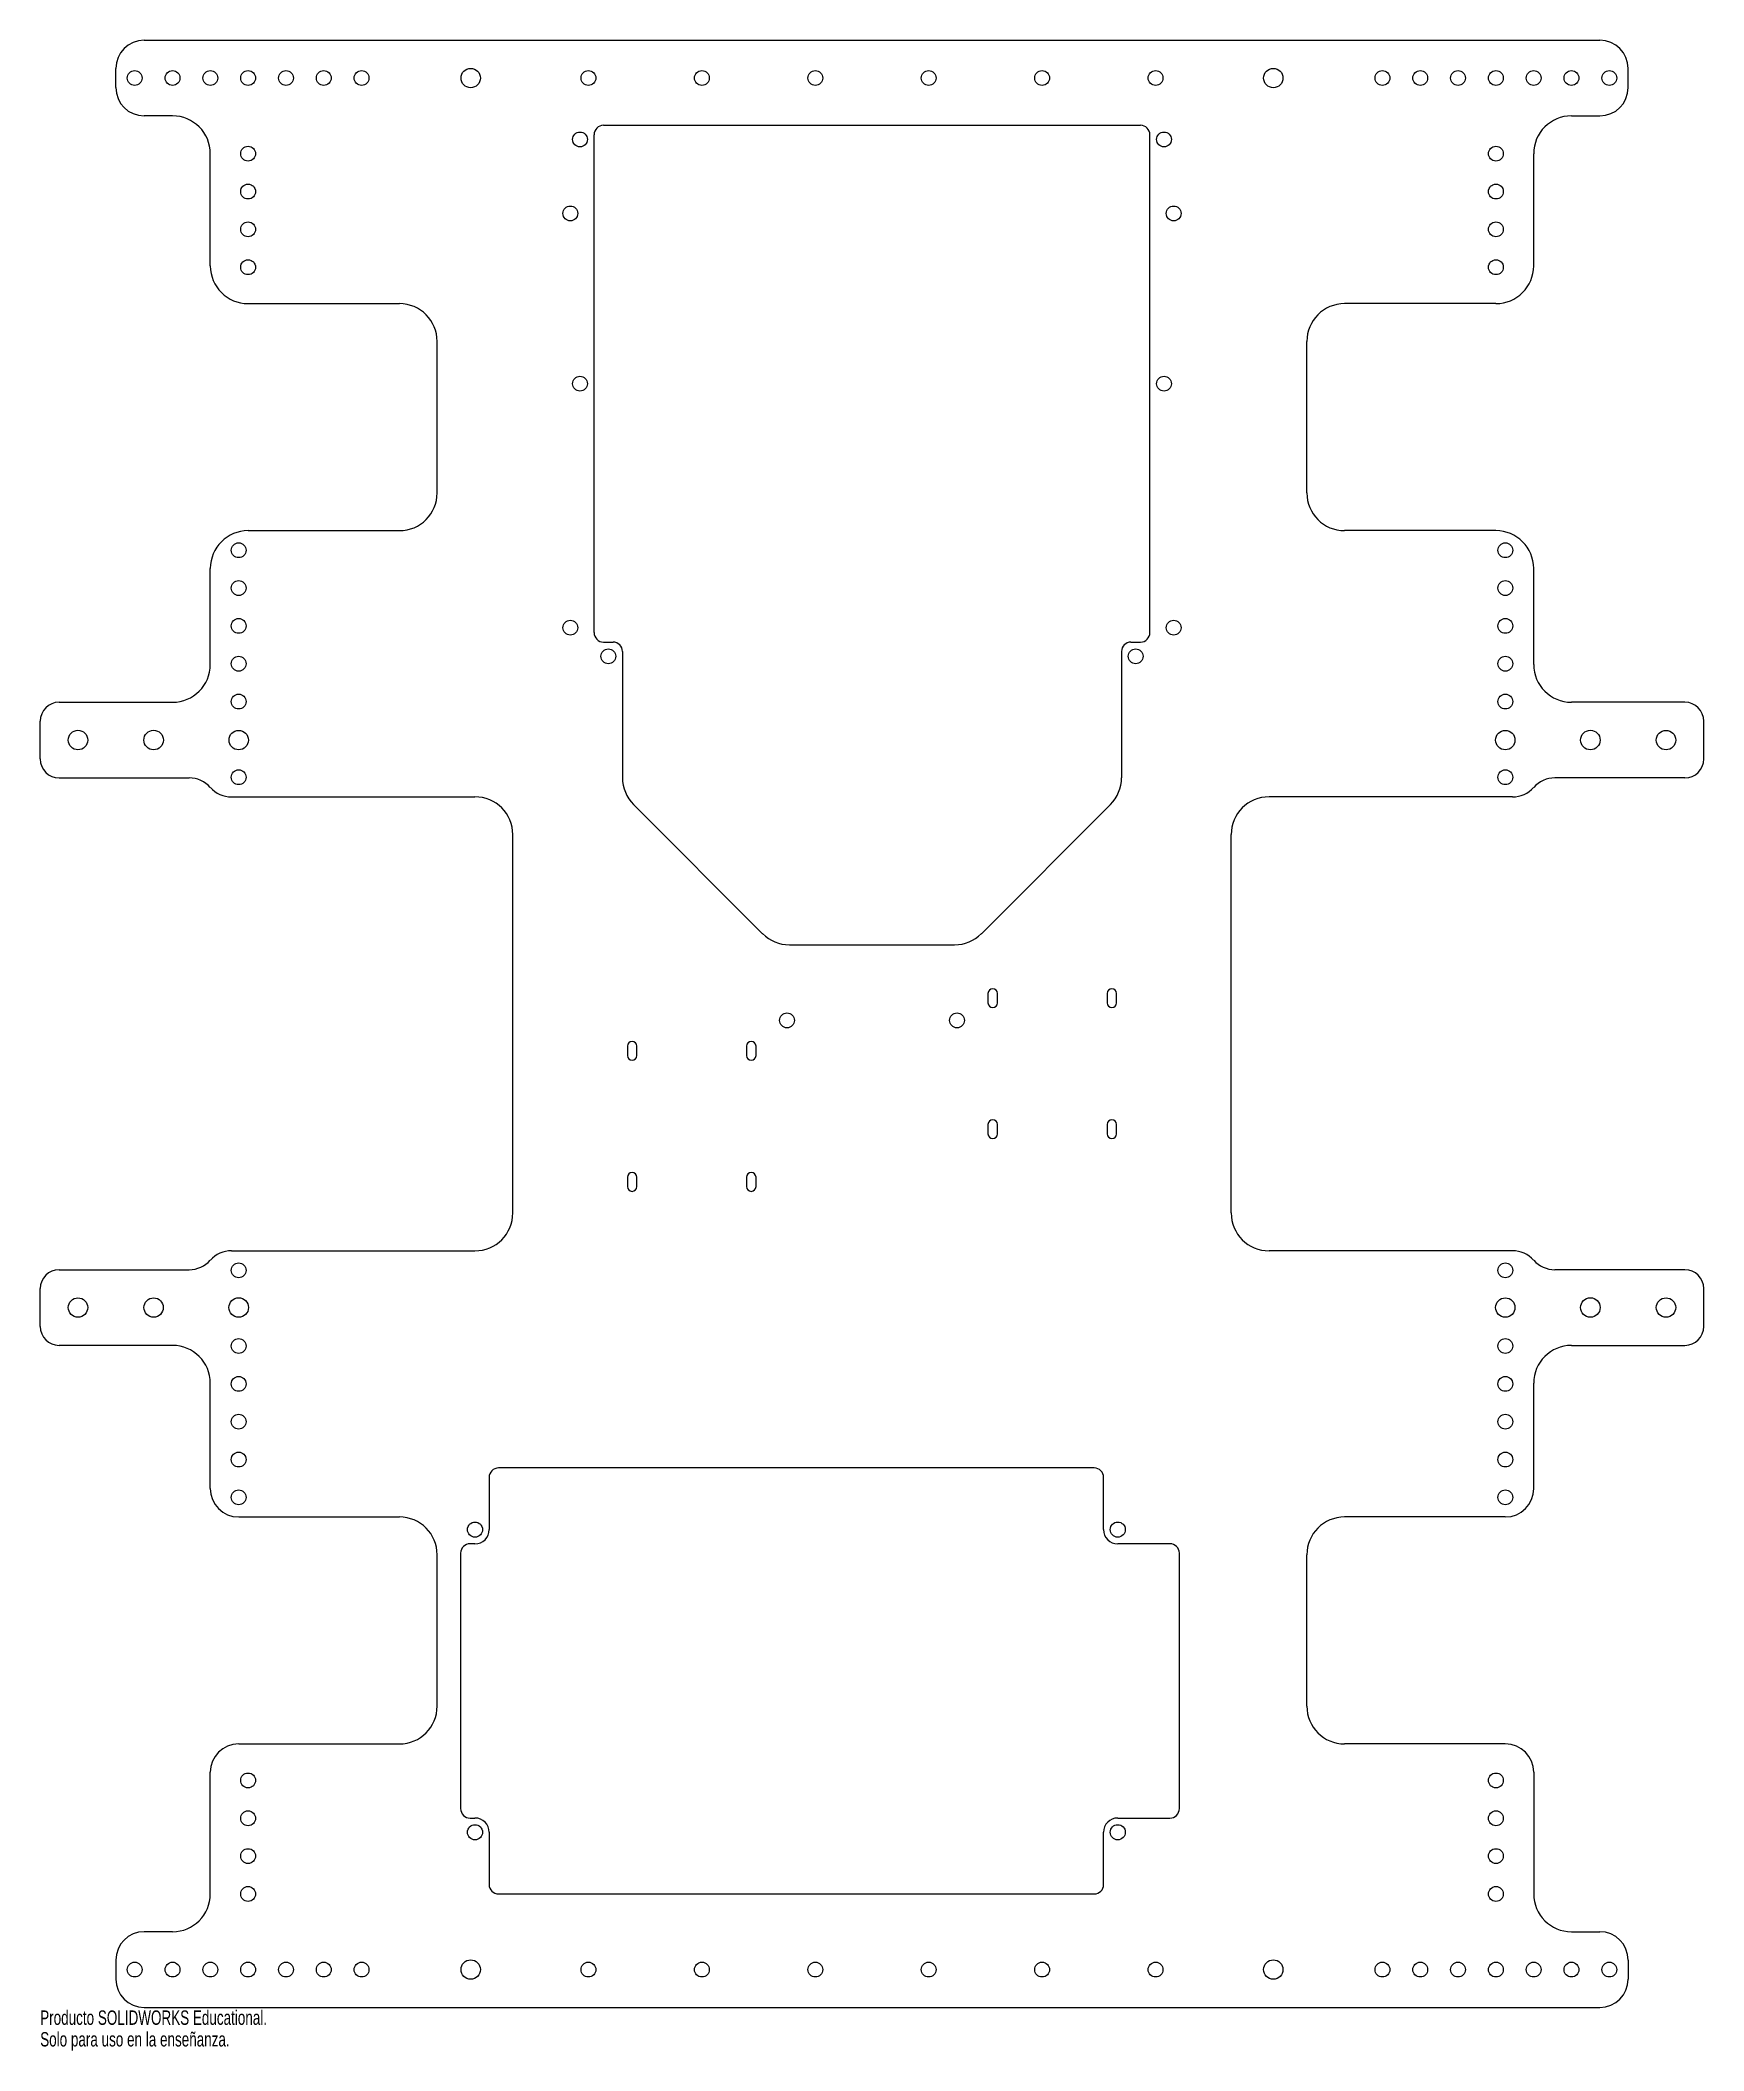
# Model space of a CAD drawing. Header units: inches. Extents: x -11 to 11, y -13.6 to 13.
import ezdxf

# ---------------------------------------------------------------- set-up
doc = ezdxf.new("R2010")
doc.units = ezdxf.units.IN
doc.header["$MEASUREMENT"] = 0
doc.styles.add('SLDTEXTSTYLE0', font='TXT', dxfattribs={"width": 0.7})

msp = doc.modelspace()

# ---------------------------------------------------------------- linework, layer by layer
at = {"color": 7, "linetype": 'Continuous', "lineweight": 25}
for p, q in [((-9.625, 13), (9.625, 13)), ((-10, 12.375), (-10, 12.625)), ((10, 12.375), (10, 12.625)), ((-9.25, 12), (-9.625, 12)), ((9.25, 12), (9.625, 12)), ((-3.675, 5.17), (-3.675, 11.75)), ((-3.55, 11.875), (3.55, 11.875)), ((3.675, 5.17), (3.675, 11.75)), ((-8.75, 10.018), (-8.75, 11.5)), ((8.75, 10.018), (8.75, 11.5)), ((-8.25, 9.518), (-6.25, 9.518)), ((8.25, 9.518), (6.25, 9.518)), ((-5.75, 7.018), (-5.75, 9.018)), ((5.75, 7.018), (5.75, 9.018)), ((-8.25, 6.518), (-6.25, 6.518)), ((8.25, 6.518), (6.25, 6.518)), ((-8.75, 4.75), (-8.75, 6.018)), ((8.75, 4.75), (8.75, 6.018)), ((-3.55, 5.045), (-3.425, 5.045)), ((-3.3, 4.92), (-3.3, 3.252)), ((3.3, 4.92), (3.3, 3.252)), ((3.425, 5.045), (3.55, 5.045)), ((-11, 3.5), (-11, 4)), ((-10.75, 4.25), (-9.25, 4.25)), ((10.75, 4.25), (9.25, 4.25)), ((11, 3.5), (11, 4)), ((-10.75, 3.25), (-9.03, 3.25)), ((10.75, 3.25), (9.03, 3.25)), ((-8.47, 3), (-5.25, 3)), ((8.47, 3), (5.25, 3)), ((-3.154, 2.899), (-1.446, 1.191)), ((1.446, 1.191), (3.154, 2.899)), ((-4.75, -2.5), (-4.75, 2.5)), ((4.75, -2.5), (4.75, 2.5)), ((-1.093, 1.045), (1.093, 1.045)), ((1.533, 0.402), (1.533, 0.277)), ((1.658, 0.277), (1.658, 0.402)), ((3.11, 0.402), (3.11, 0.277)), ((3.235, 0.277), (3.235, 0.402)), ((-3.235, -0.295), (-3.235, -0.42)), ((-3.11, -0.42), (-3.11, -0.295)), ((-1.658, -0.295), (-1.658, -0.42)), ((-1.533, -0.42), (-1.533, -0.295)), ((1.533, -1.33), (1.533, -1.455)), ((1.658, -1.455), (1.658, -1.33)), ((3.11, -1.33), (3.11, -1.455)), ((3.235, -1.455), (3.235, -1.33)), ((-3.235, -2.027), (-3.235, -2.152)), ((-3.11, -2.152), (-3.11, -2.027)), ((-1.658, -2.027), (-1.658, -2.152)), ((-1.533, -2.152), (-1.533, -2.027)), ((-8.47, -3), (-5.25, -3)), ((8.47, -3), (5.25, -3)), ((-10.75, -3.25), (-9.03, -3.25)), ((10.75, -3.25), (9.03, -3.25)), ((-11, -4), (-11, -3.5)), ((11, -4), (11, -3.5)), ((-9.25, -4.25), (-10.75, -4.25)), ((9.25, -4.25), (10.75, -4.25)), ((-8.75, -6.143), (-8.75, -4.75)), ((8.75, -6.143), (8.75, -4.75)), ((-5.062, -5.995), (-5.062, -6.685)), ((2.938, -5.87), (-4.938, -5.87)), ((3.062, -6.685), (3.062, -5.995)), ((-8.375, -6.518), (-6.25, -6.518)), ((8.375, -6.518), (6.25, -6.518)), ((-5.25, -6.872), (-5.315, -6.872)), ((3.94, -6.872), (3.25, -6.872)), ((-5.75, -9.018), (-5.75, -7.018)), ((-5.44, -6.997), (-5.44, -10.373)), ((4.065, -10.373), (4.065, -6.997)), ((5.75, -9.018), (5.75, -7.018)), ((-8.375, -9.518), (-6.25, -9.518)), ((8.375, -9.518), (6.25, -9.518)), ((-8.75, -11.5), (-8.75, -9.893)), ((8.75, -9.893), (8.75, -11.5)), ((-5.315, -10.498), (-5.25, -10.498)), ((3.25, -10.498), (3.94, -10.498)), ((-5.062, -10.685), (-5.062, -11.375)), ((3.062, -11.375), (3.062, -10.685)), ((-4.938, -11.5), (2.938, -11.5)), ((-9.25, -12), (-9.625, -12)), ((9.25, -12), (9.625, -12)), ((-10, -12.375), (-10, -12.625)), ((10, -12.375), (10, -12.625)), ((-9.625, -13), (9.625, -13))]:
    msp.add_line(p, q, dxfattribs=at)
for centre, radius in [((-9.75, 12.5), 0.098), ((-9.25, 12.5), 0.098), ((-8.75, 12.5), 0.098), ((-8.25, 12.5), 0.098), ((-7.75, 12.5), 0.098), ((-7.25, 12.5), 0.098), ((-6.75, 12.5), 0.098), ((-5.307, 12.5), 0.128), ((-3.75, 12.5), 0.098), ((-2.25, 12.5), 0.098), ((-0.75, 12.5), 0.098), ((0.75, 12.5), 0.098), ((2.25, 12.5), 0.098), ((3.75, 12.5), 0.098), ((5.307, 12.5), 0.128), ((6.75, 12.5), 0.098), ((7.25, 12.5), 0.098), ((7.75, 12.5), 0.098), ((8.25, 12.5), 0.098), ((8.75, 12.5), 0.098), ((9.25, 12.5), 0.098), ((9.75, 12.5), 0.098), ((-3.862, 11.688), 0.098), ((3.862, 11.688), 0.098), ((-8.25, 11.5), 0.098), ((8.25, 11.5), 0.098), ((-8.25, 11), 0.098), ((8.25, 11), 0.098), ((-3.99, 10.71), 0.098), ((3.99, 10.71), 0.098), ((-8.25, 10.5), 0.098), ((8.25, 10.5), 0.098), ((-8.25, 10), 0.098), ((8.25, 10), 0.098), ((-3.862, 8.46), 0.098), ((3.862, 8.46), 0.098), ((-8.375, 6.259), 0.098), ((8.375, 6.259), 0.098), ((-8.375, 5.759), 0.098), ((8.375, 5.759), 0.098), ((-8.375, 5.259), 0.098), ((-3.99, 5.235), 0.098), ((3.99, 5.235), 0.098), ((8.375, 5.259), 0.098), ((-8.375, 4.759), 0.098), ((-3.487, 4.857), 0.098), ((3.487, 4.857), 0.098), ((8.375, 4.759), 0.098), ((-8.375, 4.259), 0.098), ((8.375, 4.259), 0.098), ((-10.5, 3.75), 0.129), ((-9.5, 3.75), 0.129), ((-8.375, 3.75), 0.128), ((8.375, 3.75), 0.128), ((9.5, 3.75), 0.129), ((10.5, 3.75), 0.128), ((-8.375, 3.259), 0.098), ((8.375, 3.259), 0.098), ((-1.125, 0.045), 0.098), ((1.125, 0.045), 0.098), ((-8.375, -3.259), 0.098), ((8.375, -3.259), 0.098), ((-10.5, -3.75), 0.128), ((-9.5, -3.75), 0.128), ((-8.375, -3.75), 0.129), ((8.375, -3.75), 0.128), ((9.5, -3.75), 0.129), ((10.5, -3.75), 0.128), ((-8.375, -4.259), 0.098), ((8.375, -4.259), 0.098), ((-8.375, -4.759), 0.098), ((8.375, -4.759), 0.098), ((-8.375, -5.259), 0.098), ((8.375, -5.259), 0.098), ((-8.375, -5.759), 0.098), ((8.375, -5.759), 0.098), ((-8.375, -6.259), 0.098), ((8.375, -6.259), 0.098), ((-5.25, -6.685), 0.1), ((3.25, -6.685), 0.1), ((-8.25, -10), 0.098), ((8.25, -10), 0.098), ((-8.25, -10.5), 0.098), ((-5.25, -10.685), 0.1), ((3.25, -10.685), 0.1), ((8.25, -10.5), 0.098), ((-8.25, -11), 0.098), ((8.25, -11), 0.098), ((-8.25, -11.5), 0.098), ((8.25, -11.5), 0.098), ((-9.75, -12.5), 0.098), ((-9.25, -12.5), 0.098), ((-8.75, -12.5), 0.098), ((-8.25, -12.5), 0.098), ((-7.75, -12.5), 0.098), ((-7.25, -12.5), 0.098), ((-6.75, -12.5), 0.098), ((-5.307, -12.5), 0.128), ((-3.75, -12.5), 0.098), ((-2.25, -12.5), 0.098), ((-0.75, -12.5), 0.098), ((0.75, -12.5), 0.098), ((2.25, -12.5), 0.098), ((3.75, -12.5), 0.098), ((5.307, -12.5), 0.128), ((6.75, -12.5), 0.098), ((7.25, -12.5), 0.098), ((7.75, -12.5), 0.098), ((8.25, -12.5), 0.098), ((8.75, -12.5), 0.098), ((9.25, -12.5), 0.098), ((9.75, -12.5), 0.098)]:
    msp.add_circle(centre, radius, dxfattribs=at)
for centre, radius, start, end in [((-9.625, 12.625), 0.375, 90, 180), ((9.625, 12.625), 0.375, 0, 90), ((-9.625, 12.375), 0.375, 180, 270), ((9.625, 12.375), 0.375, 270, 0), ((-9.25, 11.5), 0.5, 0, 90), ((9.25, 11.5), 0.5, 90, 180), ((-3.55, 11.75), 0.125, 90, 180), ((3.55, 11.75), 0.125, 0, 90), ((-8.25, 10.018), 0.5, 180, 270), ((8.25, 10.018), 0.5, 270, 0), ((-6.25, 9.018), 0.5, 0, 90), ((6.25, 9.018), 0.5, 90, 180), ((-6.25, 7.018), 0.5, 270, 0), ((6.25, 7.018), 0.5, 180, 270), ((-8.25, 6.018), 0.5, 90, 180), ((8.25, 6.018), 0.5, 0, 90), ((-3.55, 5.17), 0.125, 180, 270), ((3.55, 5.17), 0.125, 270, 0), ((-3.425, 4.92), 0.125, 0, 90), ((3.425, 4.92), 0.125, 90, 180), ((-9.25, 4.75), 0.5, 270, 0), ((9.25, 4.75), 0.5, 180, 270), ((-10.75, 4), 0.25, 90, 180), ((10.75, 4), 0.25, 0, 90), ((-10.75, 3.5), 0.25, 180, 270), ((10.75, 3.5), 0.25, 270, 0), ((-9.03, 2.875), 0.375, 41.8103, 90), ((-2.8, 3.252), 0.5, 180, 225), ((2.8, 3.252), 0.5, 315, 0), ((9.03, 2.875), 0.375, 90, 138.1897), ((-8.47, 3.375), 0.375, 221.8103, 270), ((-5.25, 2.5), 0.5, 0, 90), ((5.25, 2.5), 0.5, 90, 180), ((8.47, 3.375), 0.375, 270, 318.1897), ((-1.093, 1.545), 0.5, 225, 270), ((1.093, 1.545), 0.5, 270, 315), ((1.596, 0.402), 0.0625, 0, 180), ((1.596, 0.277), 0.0625, 180, 0), ((3.173, 0.402), 0.0625, 0, 180), ((3.173, 0.277), 0.0625, 180, 0), ((-3.173, -0.295), 0.0625, 0, 180), ((-1.596, -0.295), 0.0625, 0, 180), ((-3.173, -0.42), 0.0625, 180, 0), ((-1.596, -0.42), 0.0625, 180, 0), ((1.596, -1.33), 0.0625, 0, 180), ((3.173, -1.33), 0.0625, 0, 180), ((1.596, -1.455), 0.0625, 180, 0), ((3.173, -1.455), 0.0625, 180, 0), ((-3.173, -2.027), 0.0625, 0, 180), ((-1.596, -2.027), 0.0625, 0, 180), ((-3.173, -2.152), 0.0625, 180, 0), ((-1.596, -2.152), 0.0625, 180, 0), ((-5.25, -2.5), 0.5, 270, 0), ((5.25, -2.5), 0.5, 180, 270), ((-9.03, -2.875), 0.375, 270, 318.1897), ((-8.47, -3.375), 0.375, 90, 138.1897), ((8.47, -3.375), 0.375, 41.8103, 90), ((9.03, -2.875), 0.375, 221.8103, 270), ((-10.75, -3.5), 0.25, 90, 180), ((10.75, -3.5), 0.25, 0, 90), ((-10.75, -4), 0.25, 180, 270), ((-9.25, -4.75), 0.5, 0, 90), ((9.25, -4.75), 0.5, 90, 180), ((10.75, -4), 0.25, 270, 0), ((-4.938, -5.995), 0.125, 90, 180), ((2.938, -5.995), 0.125, 0, 90), ((-8.375, -6.143), 0.375, 180, 270), ((8.375, -6.143), 0.375, 270, 0), ((-6.25, -7.018), 0.5, 0, 90), ((6.25, -7.018), 0.5, 90, 180), ((-5.315, -6.997), 0.125, 90, 180), ((-5.25, -6.685), 0.188, 270, 0), ((3.25, -6.685), 0.188, 180, 270), ((3.94, -6.997), 0.125, 0, 90), ((-6.25, -9.018), 0.5, 270, 0), ((6.25, -9.018), 0.5, 180, 270), ((-8.375, -9.893), 0.375, 90, 180), ((8.375, -9.893), 0.375, 0, 90), ((-5.315, -10.373), 0.125, 180, 270), ((-5.25, -10.685), 0.188, 0, 90), ((3.25, -10.685), 0.188, 90, 180), ((3.94, -10.373), 0.125, 270, 0), ((-4.938, -11.375), 0.125, 180, 270), ((2.938, -11.375), 0.125, 270, 0), ((-9.25, -11.5), 0.5, 270, 0), ((9.25, -11.5), 0.5, 180, 270), ((-9.625, -12.375), 0.375, 90, 180), ((9.625, -12.375), 0.375, 0, 90), ((-9.625, -12.625), 0.375, 180, 270), ((9.625, -12.625), 0.375, 270, 0)]:
    msp.add_arc(centre, radius, start, end, dxfattribs=at)

# ---------------------------------------------------------------- texts
at = {"color": 7, "linetype": 'Continuous', "char_height": 0.1903, "attachment_point": 1, "style": 'SLDTEXTSTYLE0'}
for s, insert in [('Producto SOLIDWORKS Educational.', (-11, -13.04)), ('Solo para uso en la enseñanza.', (-11, -13.326))]:
    msp.add_mtext(s, dxfattribs=dict(at, insert=insert))

doc.saveas('drawing.dxf')
